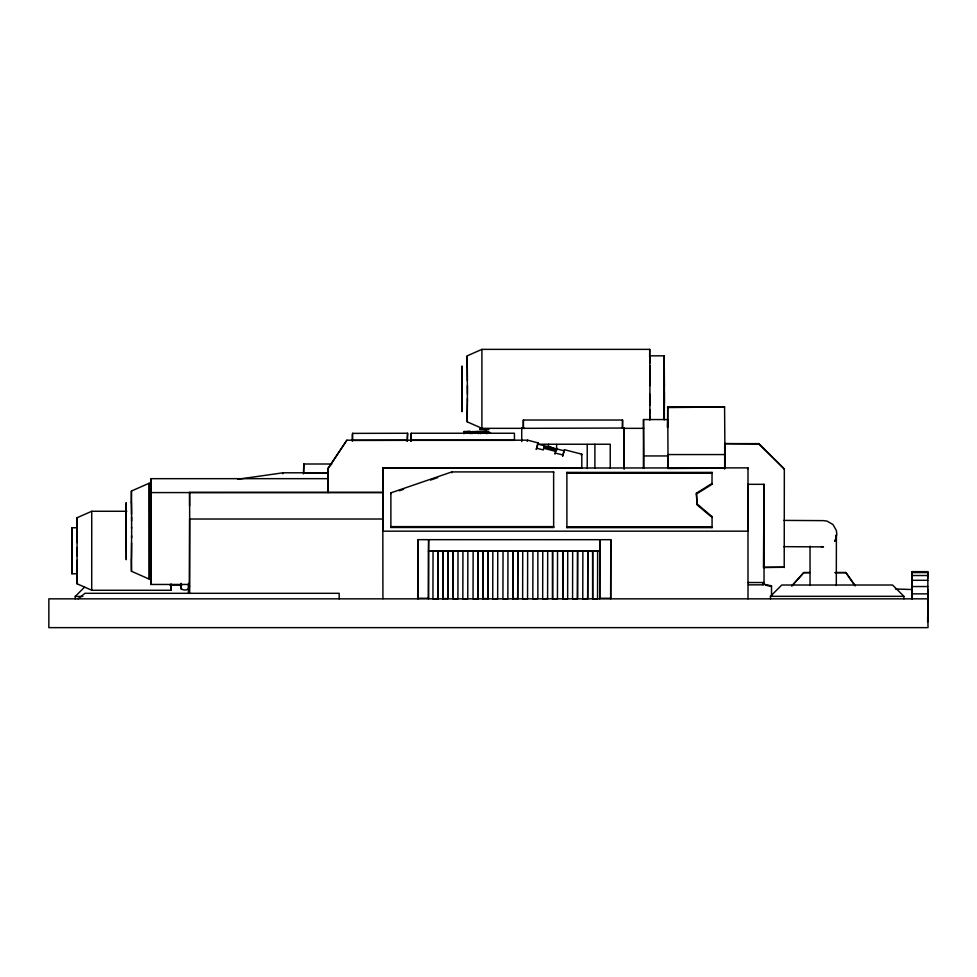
<?xml version="1.0" encoding="UTF-8"?>
<svg xmlns="http://www.w3.org/2000/svg" width="977" height="977" viewBox="0 0 977 977"><rect width="100%" height="100%" fill="white"/><g stroke="black" fill="none" stroke-linecap="round" stroke-linejoin="round"><path stroke-width="1.47" d="M77.232 556.145L77.244 547.486M131.651 537.692L131.651 527.177M467.421 394.232L467.421 385.573M664.079 392.131L664.079 383.472M810.031 585.479L810.043 546.192M836.3 585.479L836.41 534.749L835.97 538.144L836.788 533.784L836.336 530.389L832.941 524.502L827.055 521.107L823.501 520.631L783.786 520.399M911.92 590.206L912.054 571.643L927.759 571.643L928.016 604.702L927.759 589.021L927.82 598.583M927.918 601.747L927.613 622.117M131.59 535.811L131.468 571.276L149.322 579.153L149.273 483.175L131.431 491.04L131.297 502.728M467.409 402.524L467.238 355.836L481.917 349.363L649.717 349.363L649.9 385.573M649.9 394.232L649.888 414.004M649.925 405.199L649.9 365.716M664.14 385.317L664.091 375.18M664.36 392.388L664.311 419.89M664.409 402.524L664.238 355.836L649.717 355.836L649.839 363.188M77.171 560.297L77.073 573.768L71.895 573.768L71.871 527.763L77.061 527.763L77.183 542.601M131.577 542.98L131.419 559.479M467.36 398.311L467.275 421.869L481.966 428.341L524.637 428.341M664.14 379.858L664.238 355.836M76.939 528.252L77.049 517.749L91.74 511.276L126.815 511.276M467.128 366.338L467.238 355.836M467.348 403.403L467.238 411.512M622.459 427.963L622.544 420.025L523.379 420.025L523.281 427.963M649.864 419.683L649.864 409.876M664.165 375.009L664.238 367.12L664.36 386.697M664.336 402.695L664.262 410.584L664.152 401.584M927.661 578.396L927.759 571.643M171.183 584.234L171.097 590.267L91.777 590.267L77.085 583.782L76.939 572.644M181.38 583.33C176.91 592.27 192.994 592.27 188.805 583.33M649.62 356.605L649.717 349.363M649.79 419.89L649.839 415.811M71.895 573.768L71.871 527.763M77.085 583.782L77.049 517.749M149.273 483.175L149.322 579.153M467.214 367.364L467.238 366.009L467.36 380.749M390.849 493.703L390.873 492.848L451.85 471.915L553.629 471.915L553.654 527.482L390.873 527.482L390.873 492.848M390.873 527.482L390.898 526.627L553.678 526.627L553.654 527.482M451.826 472.77L451.85 471.915M553.605 472.77L553.629 471.915M566.88 472.404L566.855 473.247L712.013 473.247L712.038 472.404L566.88 472.404L566.904 527.629L712.062 527.629L712.086 526.774L566.929 526.774L566.904 527.629M696.418 494.032L696.442 493.19L712.038 483.444L712.013 484.299L696.418 494.032L697.028 503.534M696.442 493.19L697.114 504.889L710.902 516.479M712.05 517.444L712.074 516.601L697.138 504.034M912.042 589.51L895.482 589.021M538.132 442.899L536.312 449.347L538.132 442.899L527.641 440.187L346.872 440.187L328.138 468.178L328.113 492.591L327.93 478.669L150.812 478.669L150.8 584.454L189.343 584.454L189.611 518.714M150.8 584.454L150.812 478.669M543.908 447.124L543.688 448.26L555.742 451.374L555.962 450.238L543.908 447.124L543.261 449.933L536.739 448.248M564.45 449.701L562.642 456.149L564.45 449.701L581.803 454.183L581.803 468.178L382.74 468.178L382.74 492.542L150.995 492.591M382.923 598.706L382.789 492.408L189.599 492.408L189.587 505.866M282.695 473.796L283.086 472.795L327.319 472.795M303.81 464.002L303.566 473.637L303.81 464.002L331.643 464.002L331.386 464.649M327.674 478.498L328.138 468.178M346.872 440.187L327.674 469.363M352.306 434.142L352.306 441.225M352.599 433.373L407.604 433.251L407.25 441.225L407.604 433.251M382.74 468.178L747.991 467.873L748.052 531.17L382.923 531.17L382.862 467.873M411.256 433.251L410.902 441.238L411.256 433.251L514.427 433.251L514.427 440.334L411.256 440.334M418.119 539.67L418.009 598.706L418.119 539.67L610.784 539.683L610.686 598.706L610.784 539.683M463.953 433.641L464.014 431.663L470.328 431.626L470.328 433.47M464.112 431.626L470.377 431.492L463.953 431.797M428.476 551.321L428.634 539.67L428.476 598.84L428.476 551.321L437.965 551.065L437.867 598.84L437.965 551.065M478.522 433.47L478.571 431.492L472.147 431.797L478.425 431.663L478.376 433.641M486.729 433.641L486.778 431.663L480.501 431.797L486.925 431.492L480.562 431.663M442.899 551.065L442.801 598.84L442.899 551.065L447.82 551.065L447.82 598.583L447.82 551.065M452.986 551.321L458.005 551.065L457.92 598.84L452.998 598.84L452.986 551.321L447.71 551.321M458.005 551.065L467.861 551.065L467.763 598.84L462.842 598.84L462.939 551.065M467.861 551.065L478.058 551.065L477.961 598.84L478.058 551.065M521.62 428.341L624.205 428.048L624.205 468.74M523.379 428.073L523.379 420.025M482.98 551.065L482.894 598.84L482.882 551.321L487.902 551.065L487.804 598.84L487.902 551.065M527.177 441.372L527.641 440.187M492.835 551.065L492.738 598.84L497.659 598.84L497.757 551.065L487.804 551.321M497.757 551.065L507.955 551.065L507.857 598.84L502.935 598.84L503.033 551.065M507.955 551.065L517.798 551.065L517.7 598.84L517.798 551.065M555.962 450.238L554.912 454.049L555.302 453.047L563.07 455.05M522.732 551.065L522.634 598.84L527.556 598.84L527.653 551.065L517.7 551.321M527.653 551.065L537.851 551.065L537.851 598.583L532.831 598.84L532.929 551.065M512.876 551.065L512.778 598.84L512.778 551.321M547.596 598.84L547.694 551.065L537.741 551.321M581.352 455.367L581.803 454.183M547.694 551.065L557.549 551.065L557.452 598.84L552.53 598.84L552.53 551.321M557.549 551.065L567.735 551.065L567.649 598.84L562.728 598.84L562.715 551.321M567.735 551.065L577.59 551.065L577.492 598.84L577.59 551.065M622.557 428.073L622.544 420.025M624.095 469.033L624.205 428.048M587.788 551.065L587.69 598.84L587.788 551.065L577.492 551.321M667.572 427.462L667.706 419.56L643.513 419.56L643.379 468.239M592.612 551.321L597.631 551.065L597.545 598.84L592.624 598.84L592.612 551.321L587.69 551.321M597.631 551.065L599.866 550.967L599.89 539.683L599.731 598.84L599.719 551.321M667.499 427.315L667.718 406.982L724.58 406.982L725.056 468.142L668.073 468.471L667.718 406.982M724.58 406.982L667.499 407.543M724.69 443.631L758.799 443.949L784.336 469.033L758.921 443.631L724.69 443.631L724.69 469.07M747.527 469.07L747.991 467.873M748.003 598.84L747.967 484.323L764.038 484.323L763.477 567.564L784.336 567.246L763.599 567.246M748.529 584.844L763.135 584.844L764.038 582.536L764.038 484.323M762.658 583.916L771.512 585.834L771.268 586.456L765.37 585.174M791.846 585.968L803.876 572.498L809.786 572.498M835.03 540.354L834.651 541.307L836.336 537.191M855.034 585.797L845.813 572.498L835.213 572.498M791.932 585.76L803.876 572.498M75.253 598.84L75.253 596.434L84.596 587.092M770.474 598.84L770.474 596.324L781.783 585.015L892.575 585.015L903.896 596.324L903.896 598.84M78.123 598.84L84.95 593.308L339.178 593.308L339.178 598.84M399.349 490.772L403.611 489.318M430.552 480.073L437.635 477.631M237.912 479.243L283.086 472.795M488.866 431.345C489.904 431.175 478.242 431.175 479.28 431.345M488.866 432.726L489.599 432.689L488.866 432.652M537.887 444.242L610.234 444.242L610.234 468.313M478.486 432.64L480.159 432.64M488.634 432.75L490.527 432.689L487.987 432.64M479.512 432.628L481.307 432.628M624.095 428.341L643.721 428.341M472.209 431.663L478.522 431.626M407.604 440.334L352.599 440.456L352.648 433.251M725.056 454.561L668.207 454.561L668.207 468.142M643.513 419.56L643.88 455.941L668.073 455.941M303.81 472.99L327.246 472.99M189.599 492.408L189.672 519.019L382.862 519.019M783.786 546.656L823.501 546.888L821.242 546.595M428.61 550.967L599.866 550.967M437.867 551.321L442.801 551.321M477.961 551.321L482.882 551.321M912.054 571.643L912.103 572.583L927.796 572.583M803.79 572.717L809.701 572.717M835.127 572.717L845.728 572.717M912.103 572.583L912.139 575.526L927.832 575.526M912.139 575.526L912.176 580.289L927.869 580.289M747.979 582.536L764.038 582.536M169.754 585.015L181.942 585.015M912.176 580.289L912.2 586.542L927.894 586.542M912.2 586.542L912.213 593.857L927.906 593.857M75.253 596.434L82.862 596.434M770.474 596.324L903.896 596.324M418.168 598.29L428.695 598.29M599.939 598.29L610.845 598.29M437.965 598.583L432.945 598.84L433.043 551.065M442.899 598.583L447.82 598.583M478.058 598.583L473.039 598.84L473.137 551.065M482.992 598.583L487.914 598.583M512.888 598.583L517.798 598.583M547.694 598.583L542.675 598.84L542.772 551.065M577.59 598.583L572.571 598.84L572.669 551.065M587.788 598.583L582.768 598.84L582.866 551.065M928.016 598.84L48.85 598.84L48.85 627.637L928.016 627.637L927.686 598.913M927.686 602.32L928.016 604.702M485.508 432.616L487.303 432.616M486.839 432.628L488.634 432.628M546.876 448.272L549.562 448.932M552.457 449.75L553.08 449.896L550.381 449.139M550.027 447.148L547.34 446.489L550.039 447.246M550.857 447.454L553.532 448.101L550.833 447.356M537.423 444.01L564.022 450.788M845.813 572.498L855.119 585.589M481.917 349.363L481.905 428.011M467.275 421.869L467.128 410.731M171.097 590.267L170.963 584.197M131.431 491.04L131.59 521.034M131.431 502.605L131.565 514.427M131.468 571.276L131.297 559.784M91.74 511.276L91.716 589.925M912.066 589.021L912.127 598.583M763.098 583.892L763.135 584.844M188.683 589.497L188.598 583.745M181.246 589.497L181.16 583.745M664.177 419.084L664.14 396.564M912.213 593.857L912.213 599.121M712.038 472.404L712.013 484.299M712.074 516.601L712.062 527.629M664.14 391.008L664.091 400.558M131.639 516.931L131.59 528.325M784.336 469.033L784.213 567.564M771.512 585.834L771.512 595.946M643.88 455.941L643.88 468.471M594.895 444.242L594.895 468.313M592.709 551.065L592.721 598.583M587.226 444.474L587.226 468.545M562.825 551.065L562.825 598.583M556.634 444.474L556.634 450.482M552.628 551.065L552.628 598.583M548.524 444.242L548.524 447.258M521.73 428.048L521.73 441.616M486.925 431.492L486.876 433.47M480.708 433.336L480.708 431.492L480.501 433.641M472.355 433.336L472.355 431.492L472.147 433.641M470.23 431.663L470.181 433.641M464.16 431.492L464.014 433.507M453.084 551.065L453.096 598.583M189.672 519.019L189.672 593.308M188.427 583.855L188.427 592.844M126.118 526.505L126.277 559.723L126.241 502.605L126.118 526.505M461.95 385.133L462.084 411.696L462.06 366.009L461.95 385.133M479.622 429.221L488.683 429.233L479.622 429.221"/></g></svg>
